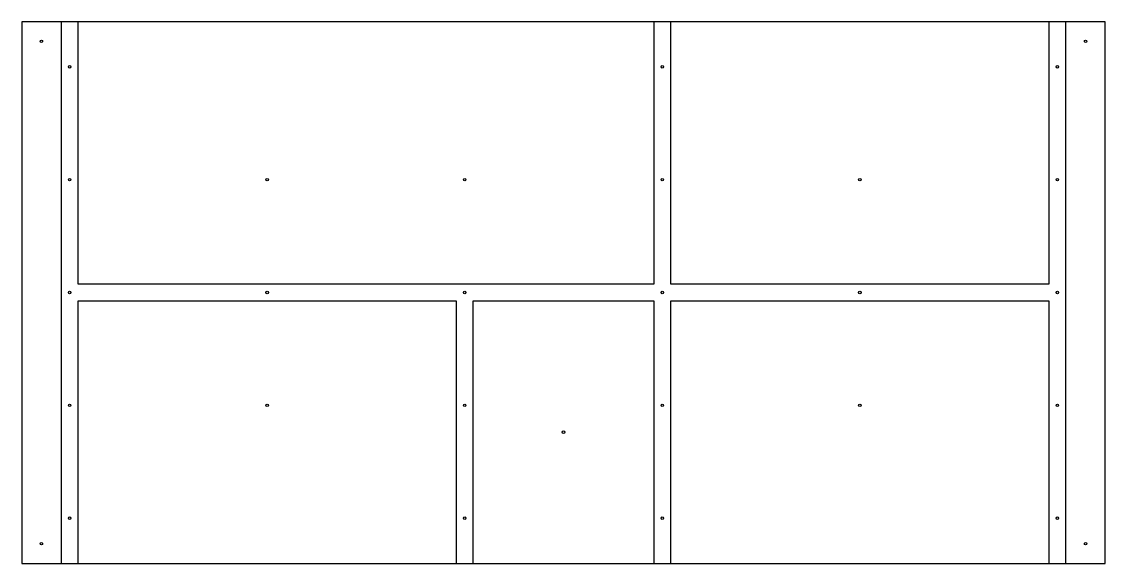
# Model space of a CAD drawing. Header units: inches. Extents: x -24 to 24, y -12 to 12.
import ezdxf

# ---------------------------------------------------------------- set-up
doc = ezdxf.new("R2010")
doc.units = ezdxf.units.IN
doc.header["$MEASUREMENT"] = 0

msp = doc.modelspace()

# ---------------------------------------------------------------- linework, layer by layer
at = {"color": 7, "linetype": 'Continuous', "lineweight": 25}
for p, q in [((-24, 12), (-24, -12)), ((24, 12), (-24, 12)), ((-22.25, 12), (-22.25, -12)), ((-21.5, 0.375), (-21.5, 12)), ((4, 12), (4, 0.375)), ((4.75, 0.375), (4.75, 12)), ((21.5, 12), (21.5, 0.375)), ((22.25, -12), (22.25, 12)), ((24, -12), (24, 12)), ((4, 0.375), (-21.5, 0.375)), ((21.5, 0.375), (4.75, 0.375)), ((-21.5, -12), (-21.5, -0.375)), ((-21.5, -0.375), (-4.75, -0.375)), ((-4.75, -0.375), (-4.75, -12)), ((-4, -12), (-4, -0.375)), ((-4, -0.375), (4, -0.375)), ((4, -0.375), (4, -12)), ((4.75, -12), (4.75, -0.375)), ((4.75, -0.375), (21.5, -0.375)), ((21.5, -0.375), (21.5, -12)), ((-24, -12), (24, -12))]:
    msp.add_line(p, q, dxfattribs=at)
for centre in [(-23.125, 11.125), (23.125, 11.125), (-21.875, 10), (4.375, 10), (21.875, 10), (-21.875, 5), (-13.125, 5), (-4.375, 5), (4.375, 5), (13.125, 5), (21.875, 5), (-21.875, 0), (-13.125, 0), (-4.375, 0), (4.375, 0), (13.125, 0), (21.875, 0), (-21.875, -5), (-13.125, -5), (-4.375, -5), (4.375, -5), (13.125, -5), (21.875, -5), (0, -6.188), (-21.875, -10), (-4.375, -10), (4.375, -10), (21.875, -10), (-23.125, -11.125), (23.125, -11.125)]:
    msp.add_circle(centre, 0.055, dxfattribs=at)

doc.saveas('drawing.dxf')
